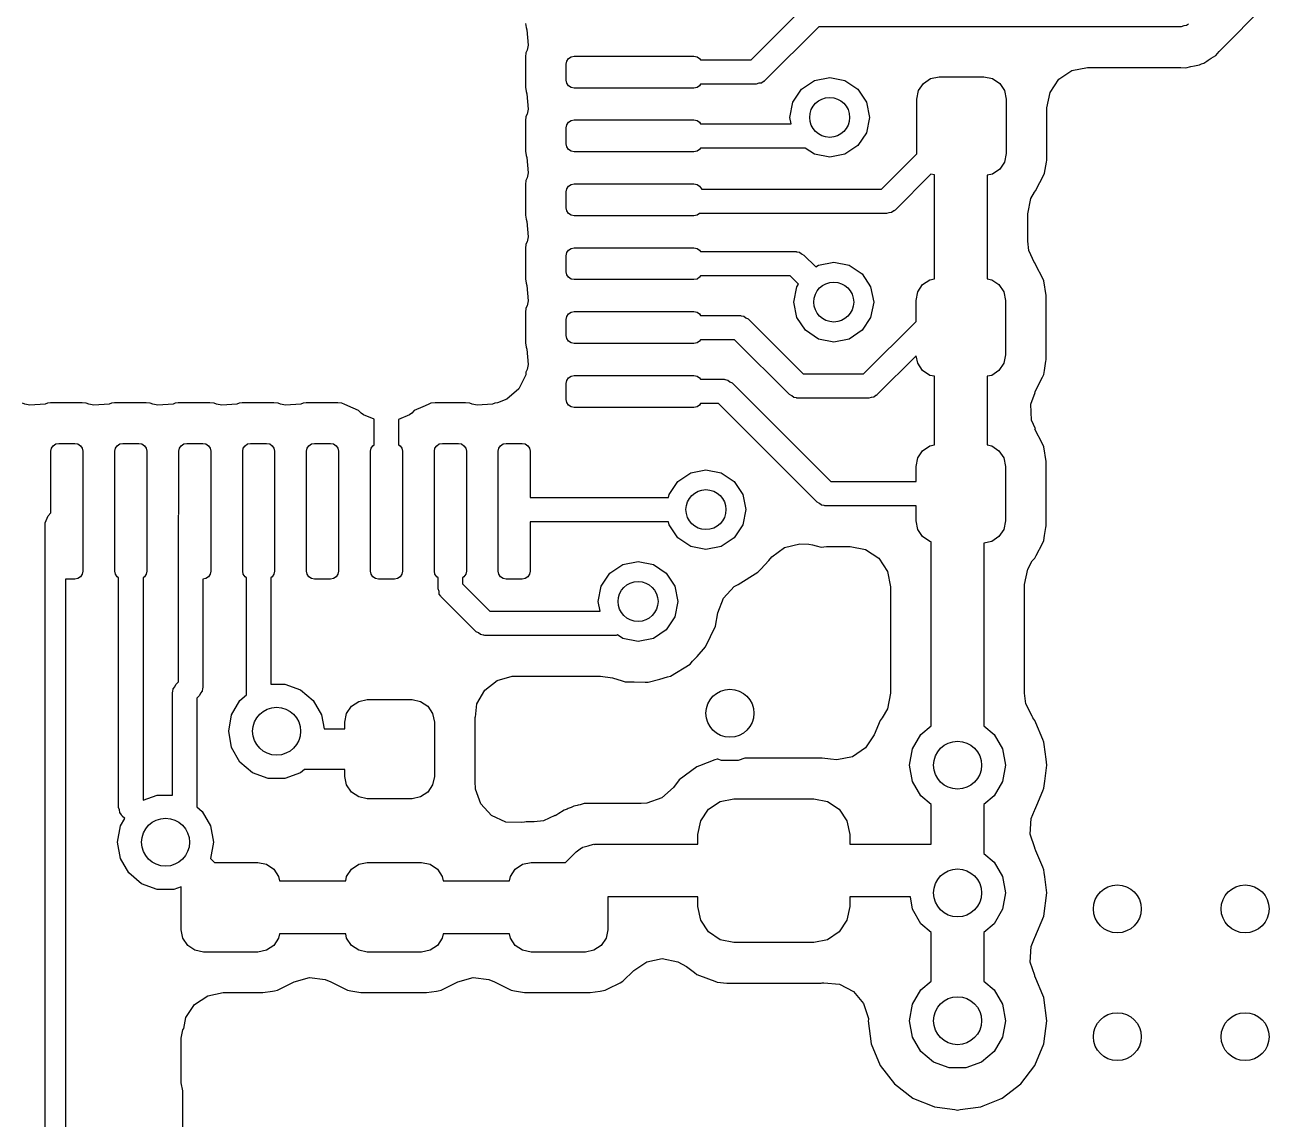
# Model space of a CAD drawing. Extents: x 0.99 to 4.24, y -7.27 to -4.02.
# Drawn here: x 1.4276 to 1.7343, y -6.7369 to -6.4671 of the extents above; entities that cross this region are included whole.
import ezdxf

# ---------------------------------------------------------------- set-up
doc = ezdxf.new("R2010")
doc.units = 0
doc.header["$MEASUREMENT"] = 0
doc.layers.add('BLACK', color=7, linetype='CONTINUOUS')

msp = doc.modelspace()

# ---------------------------------------------------------------- linework, layer by layer
at = {"layer": 'BLACK', "linetype": 'CONTINUOUS'}
for p, q in [((1.60663, -6.47574), (1.61993, -6.46245)), ((1.72251, -6.47306), (1.73291, -6.46267)), ((1.551, -6.46674), (1.55113, -6.46779)), ((1.55113, -6.46779), (1.55137, -6.46834)), ((1.55137, -6.46834), (1.55164, -6.4721)), ((1.62329, -6.46757), (1.61, -6.48086)), ((1.7126, -6.46757), (1.62329, -6.46757)), ((1.71321, -6.46734), (1.7126, -6.46757)), ((1.71387, -6.46729), (1.71321, -6.46734)), ((1.7144, -6.46691), (1.71387, -6.46729)), ((1.55164, -6.4721), (1.5514, -6.47334)), ((1.55112, -6.47397), (1.551, -6.47499)), ((1.551, -6.47499), (1.551, -6.48249)), ((1.5514, -6.47334), (1.55112, -6.47397)), ((1.56117, -6.47602), (1.5616, -6.47538)), ((1.5616, -6.47538), (1.56224, -6.47495)), ((1.56224, -6.47495), (1.56299, -6.4748)), ((1.56299, -6.4748), (1.59252, -6.4748)), ((1.59252, -6.4748), (1.59327, -6.47495)), ((1.59327, -6.47495), (1.59391, -6.47538)), ((1.59391, -6.47538), (1.59415, -6.47574)), ((1.59415, -6.47574), (1.60663, -6.47574)), ((1.7189, -6.47605), (1.71924, -6.47581)), ((1.71924, -6.47581), (1.71998, -6.47534)), ((1.71998, -6.47534), (1.7211, -6.47469)), ((1.7211, -6.47469), (1.72193, -6.4737)), ((1.72193, -6.4737), (1.72251, -6.47306)), ((1.56102, -6.47677), (1.56117, -6.47602)), ((1.56102, -6.48071), (1.56102, -6.47677)), ((1.68243, -6.4805), (1.68566, -6.47834)), ((1.68566, -6.47834), (1.68947, -6.47759)), ((1.68947, -6.47759), (1.7116, -6.47759)), ((1.7116, -6.47759), (1.71246, -6.47762)), ((1.71246, -6.47762), (1.71375, -6.47774)), ((1.71375, -6.47774), (1.715, -6.4774)), ((1.715, -6.4774), (1.71585, -6.47721)), ((1.71585, -6.47721), (1.71712, -6.47699)), ((1.71712, -6.47699), (1.71762, -6.4767)), ((1.71762, -6.4767), (1.71819, -6.47655)), ((1.71819, -6.47655), (1.7189, -6.47605)), ((1.7189, -6.47605), (1.7189, -6.47605)), ((1.56117, -6.48146), (1.56102, -6.48071)), ((1.5616, -6.4821), (1.56117, -6.48146)), ((1.59415, -6.48174), (1.59391, -6.4821)), ((1.60787, -6.48174), (1.59415, -6.48174)), ((1.60849, -6.48152), (1.60787, -6.48174)), ((1.60914, -6.48146), (1.60849, -6.48152)), ((1.60968, -6.48108), (1.60914, -6.48146)), ((1.6098, -6.48104), (1.60968, -6.48108)), ((1.60984, -6.48097), (1.6098, -6.48104)), ((1.61, -6.48086), (1.60984, -6.48097)), ((1.619, -6.48296), (1.6222, -6.48083)), ((1.6222, -6.48083), (1.62596, -6.48008)), ((1.62596, -6.48008), (1.62973, -6.48083)), ((1.62973, -6.48083), (1.63292, -6.48296)), ((1.64786, -6.48332), (1.64906, -6.48154)), ((1.64906, -6.48154), (1.65084, -6.48034)), ((1.65084, -6.48034), (1.65295, -6.47992)), ((1.65295, -6.47992), (1.66398, -6.47992)), ((1.66398, -6.47992), (1.66609, -6.48034)), ((1.66609, -6.48034), (1.66787, -6.48154)), ((1.66787, -6.48154), (1.66907, -6.48332)), ((1.68027, -6.48374), (1.68243, -6.4805)), ((1.551, -6.48249), (1.55113, -6.48353)), ((1.55113, -6.48353), (1.55137, -6.48409)), ((1.55137, -6.48409), (1.55164, -6.48785)), ((1.56224, -6.48253), (1.5616, -6.4821)), ((1.56299, -6.48268), (1.56224, -6.48253)), ((1.59252, -6.48268), (1.56299, -6.48268)), ((1.59327, -6.48253), (1.59252, -6.48268)), ((1.59391, -6.4821), (1.59327, -6.48253)), ((1.61687, -6.48615), (1.619, -6.48296)), ((1.63292, -6.48296), (1.63506, -6.48615)), ((1.64744, -6.48543), (1.64786, -6.48332)), ((1.66907, -6.48332), (1.66949, -6.48543)), ((1.67951, -6.48755), (1.68027, -6.48374)), ((1.55164, -6.48785), (1.5514, -6.48909)), ((1.61612, -6.48992), (1.61687, -6.48615)), ((1.63506, -6.48615), (1.63581, -6.48992)), ((1.64744, -6.49882), (1.64744, -6.48543)), ((1.66949, -6.48543), (1.66949, -6.49882)), ((1.67951, -6.50004), (1.67951, -6.48755)), ((1.55112, -6.48971), (1.551, -6.49074)), ((1.551, -6.49074), (1.551, -6.49824)), ((1.5514, -6.48909), (1.55112, -6.48971)), ((1.56117, -6.49177), (1.5616, -6.49113)), ((1.5616, -6.49113), (1.56224, -6.4907)), ((1.56224, -6.4907), (1.56299, -6.49055)), ((1.56299, -6.49055), (1.59252, -6.49055)), ((1.59252, -6.49055), (1.59327, -6.4907)), ((1.59327, -6.4907), (1.59391, -6.49113)), ((1.59391, -6.49113), (1.59415, -6.49149)), ((1.61643, -6.49149), (1.61612, -6.48992)), ((1.63581, -6.48992), (1.63506, -6.49369)), ((1.56102, -6.49252), (1.56117, -6.49177)), ((1.56102, -6.49646), (1.56102, -6.49252)), ((1.59415, -6.49149), (1.61643, -6.49149)), ((1.63506, -6.49369), (1.63292, -6.49688)), ((1.56117, -6.49721), (1.56102, -6.49646)), ((1.5616, -6.49785), (1.56117, -6.49721)), ((1.63292, -6.49688), (1.62973, -6.49901)), ((1.551, -6.49824), (1.55113, -6.49928)), ((1.55113, -6.49928), (1.55137, -6.49983)), ((1.55137, -6.49983), (1.55164, -6.5036)), ((1.56224, -6.49828), (1.5616, -6.49785)), ((1.56299, -6.49843), (1.56224, -6.49828)), ((1.59252, -6.49843), (1.56299, -6.49843)), ((1.59327, -6.49828), (1.59252, -6.49843)), ((1.59391, -6.49785), (1.59327, -6.49828)), ((1.59415, -6.49749), (1.59391, -6.49785)), ((1.61991, -6.49749), (1.59415, -6.49749)), ((1.6222, -6.49901), (1.61991, -6.49749)), ((1.62596, -6.49976), (1.6222, -6.49901)), ((1.62973, -6.49901), (1.62596, -6.49976)), ((1.63871, -6.50764), (1.64746, -6.49889)), ((1.64746, -6.49889), (1.64744, -6.49882)), ((1.66949, -6.49882), (1.66907, -6.50093)), ((1.67936, -6.50096), (1.67945, -6.50043)), ((1.67945, -6.50043), (1.67951, -6.50004)), ((1.67945, -6.50043), (1.67945, -6.50043)), ((1.66787, -6.50272), (1.66609, -6.50391)), ((1.66907, -6.50093), (1.66787, -6.50272)), ((1.67893, -6.50368), (1.67936, -6.50096)), ((1.55112, -6.50546), (1.551, -6.50649)), ((1.551, -6.50649), (1.551, -6.51399)), ((1.5514, -6.50484), (1.55112, -6.50546)), ((1.55164, -6.5036), (1.5514, -6.50484)), ((1.5616, -6.50688), (1.56224, -6.50645)), ((1.56224, -6.50645), (1.56299, -6.5063)), ((1.56299, -6.5063), (1.59252, -6.5063)), ((1.59252, -6.5063), (1.59327, -6.50645)), ((1.59327, -6.50645), (1.59391, -6.50688)), ((1.65091, -6.50392), (1.64207, -6.51276)), ((1.65177, -6.50409), (1.65091, -6.50392)), ((1.65177, -6.52972), (1.65177, -6.50409)), ((1.66609, -6.50391), (1.66477, -6.50417)), ((1.66477, -6.50417), (1.66477, -6.52972)), ((1.6767, -6.50806), (1.67777, -6.50597)), ((1.67777, -6.50597), (1.67858, -6.50438)), ((1.67858, -6.50438), (1.67893, -6.50368)), ((1.67858, -6.50438), (1.67858, -6.50438)), ((1.56102, -6.50827), (1.56117, -6.50751)), ((1.56102, -6.5122), (1.56102, -6.50827)), ((1.56117, -6.50751), (1.5616, -6.50688)), ((1.59391, -6.50688), (1.59434, -6.50751)), ((1.59434, -6.50751), (1.59436, -6.50764)), ((1.59436, -6.50764), (1.63871, -6.50764)), ((1.67555, -6.50991), (1.67643, -6.50833)), ((1.67643, -6.50833), (1.6767, -6.50806)), ((1.56117, -6.51296), (1.56102, -6.5122)), ((1.67479, -6.51372), (1.67555, -6.50991)), ((1.551, -6.51399), (1.55113, -6.51503)), ((1.55113, -6.51503), (1.55137, -6.51558)), ((1.55137, -6.51558), (1.55164, -6.51935)), ((1.5616, -6.5136), (1.56117, -6.51296)), ((1.56224, -6.51402), (1.5616, -6.5136)), ((1.56299, -6.51417), (1.56224, -6.51402)), ((1.59252, -6.51417), (1.56299, -6.51417)), ((1.59327, -6.51402), (1.59252, -6.51417)), ((1.59385, -6.51364), (1.59327, -6.51402)), ((1.63995, -6.51364), (1.59385, -6.51364)), ((1.64057, -6.51341), (1.63995, -6.51364)), ((1.64122, -6.51336), (1.64057, -6.51341)), ((1.64176, -6.51298), (1.64122, -6.51336)), ((1.64188, -6.51294), (1.64176, -6.51298)), ((1.64192, -6.51287), (1.64188, -6.51294)), ((1.64207, -6.51276), (1.64192, -6.51287)), ((1.67479, -6.52041), (1.67479, -6.51372)), ((1.55112, -6.52121), (1.551, -6.52223)), ((1.5514, -6.52059), (1.55112, -6.52121)), ((1.55164, -6.51935), (1.5514, -6.52059)), ((1.67506, -6.52273), (1.67479, -6.52041)), ((1.551, -6.52223), (1.551, -6.52973)), ((1.56102, -6.52402), (1.56117, -6.52326)), ((1.56102, -6.52795), (1.56102, -6.52402)), ((1.56117, -6.52326), (1.5616, -6.52262)), ((1.5616, -6.52262), (1.56224, -6.5222)), ((1.56224, -6.5222), (1.56299, -6.52205)), ((1.56299, -6.52205), (1.59252, -6.52205)), ((1.59252, -6.52205), (1.59327, -6.5222)), ((1.59327, -6.5222), (1.59391, -6.52262)), ((1.59391, -6.52262), (1.59415, -6.52298)), ((1.59415, -6.52298), (1.6175, -6.52298)), ((1.6175, -6.52298), (1.61768, -6.52302)), ((1.61768, -6.52302), (1.61776, -6.523)), ((1.61776, -6.523), (1.61788, -6.52305)), ((1.61788, -6.52305), (1.61853, -6.52317)), ((1.61853, -6.52317), (1.61903, -6.52359)), ((1.61903, -6.52359), (1.61962, -6.52386)), ((1.61962, -6.52386), (1.62255, -6.52679)), ((1.67645, -6.52575), (1.67506, -6.52273)), ((1.56117, -6.52871), (1.56102, -6.52795)), ((1.62255, -6.52679), (1.6232, -6.52636)), ((1.6232, -6.52636), (1.62697, -6.52561)), ((1.62697, -6.52561), (1.63074, -6.52636)), ((1.63074, -6.52636), (1.63393, -6.52849)), ((1.6765, -6.5258), (1.67645, -6.52575)), ((1.67686, -6.52649), (1.6765, -6.5258)), ((1.67838, -6.52948), (1.67686, -6.52649)), ((1.551, -6.52973), (1.55113, -6.53078)), ((1.55113, -6.53078), (1.55137, -6.53133)), ((1.5616, -6.52934), (1.56117, -6.52871)), ((1.56224, -6.52977), (1.5616, -6.52934)), ((1.56299, -6.52992), (1.56224, -6.52977)), ((1.59252, -6.52992), (1.56299, -6.52992)), ((1.59327, -6.52977), (1.59252, -6.52992)), ((1.59391, -6.52934), (1.59327, -6.52977)), ((1.59415, -6.52898), (1.59391, -6.52934)), ((1.61626, -6.52898), (1.59415, -6.52898)), ((1.61831, -6.53104), (1.61626, -6.52898)), ((1.61788, -6.53169), (1.61831, -6.53104)), ((1.63393, -6.52849), (1.63606, -6.53169)), ((1.64886, -6.53114), (1.65065, -6.52995)), ((1.65065, -6.52995), (1.65177, -6.52972)), ((1.66477, -6.52972), (1.66589, -6.52995)), ((1.66589, -6.52995), (1.66768, -6.53114)), ((1.67873, -6.53018), (1.67838, -6.52948)), ((1.67838, -6.52948), (1.67838, -6.52948)), ((1.67931, -6.53382), (1.67873, -6.53018)), ((1.55137, -6.53133), (1.55164, -6.5351)), ((1.61713, -6.53545), (1.61788, -6.53169)), ((1.63606, -6.53169), (1.63681, -6.53545)), ((1.64724, -6.53504), (1.64766, -6.53293)), ((1.64766, -6.53293), (1.64886, -6.53114)), ((1.66768, -6.53114), (1.66887, -6.53293)), ((1.66887, -6.53293), (1.66929, -6.53504)), ((1.67931, -6.54965), (1.67931, -6.53382)), ((1.55112, -6.53696), (1.551, -6.53798)), ((1.5514, -6.53634), (1.55112, -6.53696)), ((1.55164, -6.5351), (1.5514, -6.53634)), ((1.61788, -6.53922), (1.61713, -6.53545)), ((1.63681, -6.53545), (1.63606, -6.53922)), ((1.64724, -6.54023), (1.64724, -6.53504)), ((1.66929, -6.53504), (1.66929, -6.54843)), ((1.551, -6.53798), (1.551, -6.54548)), ((1.56102, -6.53976), (1.56117, -6.53901)), ((1.56102, -6.5437), (1.56102, -6.53976)), ((1.56117, -6.53901), (1.5616, -6.53837)), ((1.5616, -6.53837), (1.56224, -6.53795)), ((1.56224, -6.53795), (1.56299, -6.5378)), ((1.56299, -6.5378), (1.59252, -6.5378)), ((1.59252, -6.5378), (1.59327, -6.53795)), ((1.59327, -6.53795), (1.59391, -6.53837)), ((1.59391, -6.53837), (1.59415, -6.53873)), ((1.59415, -6.53873), (1.60374, -6.53873)), ((1.60374, -6.53873), (1.60392, -6.53876)), ((1.60392, -6.53876), (1.604, -6.53874)), ((1.604, -6.53874), (1.60412, -6.5388)), ((1.60412, -6.5388), (1.60477, -6.53891)), ((1.60477, -6.53891), (1.60527, -6.53933)), ((1.60527, -6.53933), (1.60586, -6.53961)), ((1.60586, -6.53961), (1.6194, -6.55315)), ((1.62001, -6.54241), (1.61788, -6.53922)), ((1.63606, -6.53922), (1.63393, -6.54241)), ((1.63433, -6.55315), (1.64724, -6.54023)), ((1.6232, -6.54455), (1.62001, -6.54241)), ((1.63393, -6.54241), (1.63074, -6.54455)), ((1.551, -6.54548), (1.55113, -6.54653)), ((1.56117, -6.54445), (1.56102, -6.5437)), ((1.5616, -6.54509), (1.56117, -6.54445)), ((1.56224, -6.54552), (1.5616, -6.54509)), ((1.56299, -6.54567), (1.56224, -6.54552)), ((1.59252, -6.54567), (1.56299, -6.54567)), ((1.59327, -6.54552), (1.59252, -6.54567)), ((1.59391, -6.54509), (1.59327, -6.54552)), ((1.59415, -6.54473), (1.59391, -6.54509)), ((1.6025, -6.54473), (1.59415, -6.54473)), ((1.61604, -6.55827), (1.6025, -6.54473)), ((1.62697, -6.5453), (1.6232, -6.54455)), ((1.63074, -6.54455), (1.62697, -6.5453)), ((1.55113, -6.54653), (1.55137, -6.54708)), ((1.55137, -6.54708), (1.55164, -6.55084)), ((1.64729, -6.54867), (1.63769, -6.55827)), ((1.64766, -6.55053), (1.64729, -6.54867)), ((1.66929, -6.54843), (1.66887, -6.55053)), ((1.5514, -6.55208), (1.55112, -6.55271)), ((1.55164, -6.55084), (1.5514, -6.55208)), ((1.64886, -6.55232), (1.64766, -6.55053)), ((1.65065, -6.55352), (1.64886, -6.55232)), ((1.66768, -6.55232), (1.66589, -6.55352)), ((1.66887, -6.55053), (1.66768, -6.55232)), ((1.67873, -6.55328), (1.67889, -6.5523)), ((1.67889, -6.5523), (1.67925, -6.55003)), ((1.67925, -6.55003), (1.67931, -6.54965)), ((1.67925, -6.55003), (1.67925, -6.55003)), ((1.55105, -6.55338), (1.54934, -6.55681)), ((1.55112, -6.55271), (1.55105, -6.55338)), ((1.56102, -6.55551), (1.56117, -6.55476)), ((1.56102, -6.55945), (1.56102, -6.55551)), ((1.56117, -6.55476), (1.5616, -6.55412)), ((1.5616, -6.55412), (1.56224, -6.55369)), ((1.56224, -6.55369), (1.56299, -6.55354)), ((1.56299, -6.55354), (1.59252, -6.55354)), ((1.59252, -6.55354), (1.59327, -6.55369)), ((1.59327, -6.55369), (1.59391, -6.55412)), ((1.59391, -6.55412), (1.59415, -6.55448)), ((1.59415, -6.55448), (1.5998, -6.55448)), ((1.5998, -6.55448), (1.59999, -6.55451)), ((1.59999, -6.55451), (1.60006, -6.55449)), ((1.60006, -6.55449), (1.60018, -6.55455)), ((1.60018, -6.55455), (1.60083, -6.55466)), ((1.60083, -6.55466), (1.60133, -6.55508)), ((1.60133, -6.55508), (1.60192, -6.55536)), ((1.60192, -6.55536), (1.62624, -6.57968)), ((1.6194, -6.55315), (1.63433, -6.55315)), ((1.65177, -6.55374), (1.65065, -6.55352)), ((1.65177, -6.57067), (1.65177, -6.55374)), ((1.66589, -6.55352), (1.66477, -6.55374)), ((1.66477, -6.55374), (1.66477, -6.57067)), ((1.6765, -6.55767), (1.67838, -6.55398)), ((1.67838, -6.55398), (1.67873, -6.55328)), ((1.67838, -6.55398), (1.67838, -6.55398)), ((1.54934, -6.55681), (1.5464, -6.55936)), ((1.61663, -6.55855), (1.61604, -6.55827)), ((1.61713, -6.55897), (1.61663, -6.55855)), ((1.63737, -6.55849), (1.63684, -6.55887)), ((1.6375, -6.55845), (1.63737, -6.55849)), ((1.63754, -6.55838), (1.6375, -6.55845)), ((1.63769, -6.55827), (1.63754, -6.55838)), ((1.67553, -6.56064), (1.67661, -6.55772)), ((1.67661, -6.55772), (1.6765, -6.55767)), ((1.42764, -6.56065), (1.42702, -6.56038)), ((1.42888, -6.5609), (1.42764, -6.56065)), ((1.43265, -6.56062), (1.42888, -6.5609)), ((1.4332, -6.56038), (1.43265, -6.56062)), ((1.43394, -6.56029), (1.4332, -6.56038)), ((1.43395, -6.56029), (1.43394, -6.56029)), ((1.43394, -6.56029), (1.43394, -6.56029)), ((1.43424, -6.56026), (1.43395, -6.56029)), ((1.43395, -6.56029), (1.43395, -6.56029)), ((1.44174, -6.56026), (1.43424, -6.56026)), ((1.44277, -6.56038), (1.44174, -6.56026)), ((1.44339, -6.56065), (1.44277, -6.56038)), ((1.44463, -6.5609), (1.44339, -6.56065)), ((1.44839, -6.56062), (1.44463, -6.5609)), ((1.44895, -6.56038), (1.44839, -6.56062)), ((1.44969, -6.56029), (1.44895, -6.56038)), ((1.4497, -6.56029), (1.44969, -6.56029)), ((1.44969, -6.56029), (1.44969, -6.56029)), ((1.44999, -6.56026), (1.4497, -6.56029)), ((1.4497, -6.56029), (1.4497, -6.56029)), ((1.45749, -6.56026), (1.44999, -6.56026)), ((1.45851, -6.56038), (1.45749, -6.56026)), ((1.45914, -6.56065), (1.45851, -6.56038)), ((1.46038, -6.5609), (1.45914, -6.56065)), ((1.46414, -6.56062), (1.46038, -6.5609)), ((1.46469, -6.56038), (1.46414, -6.56062)), ((1.46544, -6.56029), (1.46469, -6.56038)), ((1.46545, -6.56029), (1.46544, -6.56029)), ((1.46544, -6.56029), (1.46544, -6.56029)), ((1.46574, -6.56026), (1.46545, -6.56029)), ((1.46545, -6.56029), (1.46545, -6.56029)), ((1.47324, -6.56026), (1.46574, -6.56026)), ((1.47426, -6.56038), (1.47324, -6.56026)), ((1.47488, -6.56065), (1.47426, -6.56038)), ((1.47613, -6.5609), (1.47488, -6.56065)), ((1.47989, -6.56062), (1.47613, -6.5609)), ((1.48044, -6.56038), (1.47989, -6.56062)), ((1.48118, -6.56029), (1.48044, -6.56038)), ((1.48119, -6.56029), (1.48118, -6.56029)), ((1.48118, -6.56029), (1.48118, -6.56029)), ((1.48149, -6.56026), (1.48119, -6.56029)), ((1.48119, -6.56029), (1.48119, -6.56029)), ((1.48899, -6.56026), (1.48149, -6.56026)), ((1.49001, -6.56038), (1.48899, -6.56026)), ((1.49063, -6.56065), (1.49001, -6.56038)), ((1.49187, -6.5609), (1.49063, -6.56065)), ((1.49564, -6.56062), (1.49187, -6.5609)), ((1.49619, -6.56038), (1.49564, -6.56062)), ((1.49693, -6.56029), (1.49619, -6.56038)), ((1.49694, -6.56029), (1.49693, -6.56029)), ((1.49693, -6.56029), (1.49693, -6.56029)), ((1.49723, -6.56026), (1.49694, -6.56029)), ((1.49694, -6.56029), (1.49694, -6.56029)), ((1.50473, -6.56026), (1.49723, -6.56026)), ((1.50576, -6.56038), (1.50473, -6.56026)), ((1.50644, -6.56068), (1.50576, -6.56038)), ((1.50854, -6.56161), (1.50644, -6.56068)), ((1.50644, -6.56068), (1.50644, -6.56068)), ((1.50984, -6.56218), (1.50854, -6.56161)), ((1.52567, -6.56128), (1.5236, -6.56219)), ((1.527, -6.56068), (1.52567, -6.56128)), ((1.52769, -6.56038), (1.527, -6.56068)), ((1.527, -6.56068), (1.527, -6.56068)), ((1.52873, -6.56026), (1.52769, -6.56038)), ((1.53623, -6.56026), (1.52873, -6.56026)), ((1.53725, -6.56038), (1.53623, -6.56026)), ((1.53788, -6.56065), (1.53725, -6.56038)), ((1.53912, -6.5609), (1.53788, -6.56065)), ((1.54288, -6.56062), (1.53912, -6.5609)), ((1.54343, -6.56038), (1.54288, -6.56062)), ((1.54414, -6.5603), (1.54343, -6.56038)), ((1.5464, -6.55936), (1.54414, -6.5603)), ((1.56117, -6.5602), (1.56102, -6.55945)), ((1.5616, -6.56084), (1.56117, -6.5602)), ((1.56224, -6.56127), (1.5616, -6.56084)), ((1.56299, -6.56142), (1.56224, -6.56127)), ((1.59252, -6.56142), (1.56299, -6.56142)), ((1.59327, -6.56127), (1.59252, -6.56142)), ((1.59391, -6.56084), (1.59327, -6.56127)), ((1.59415, -6.56048), (1.59391, -6.56084)), ((1.59856, -6.56048), (1.59415, -6.56048)), ((1.62288, -6.5848), (1.59856, -6.56048)), ((1.61778, -6.55908), (1.61713, -6.55897)), ((1.6179, -6.55914), (1.61778, -6.55908)), ((1.61797, -6.55912), (1.6179, -6.55914)), ((1.61816, -6.55915), (1.61797, -6.55912)), ((1.63557, -6.55915), (1.61816, -6.55915)), ((1.63618, -6.55893), (1.63557, -6.55915)), ((1.63684, -6.55887), (1.63618, -6.55893)), ((1.67568, -6.56453), (1.67553, -6.56064)), ((1.51049, -6.56283), (1.50984, -6.56218)), ((1.51111, -6.56325), (1.51049, -6.56283)), ((1.51373, -6.56434), (1.51111, -6.56325)), ((1.51373, -6.57061), (1.51373, -6.56434)), ((1.52238, -6.56324), (1.51973, -6.56438)), ((1.51973, -6.56438), (1.51973, -6.57061)), ((1.52295, -6.56284), (1.52238, -6.56324)), ((1.5236, -6.56219), (1.52295, -6.56284)), ((1.67666, -6.56666), (1.67568, -6.56453)), ((1.6765, -6.56674), (1.67666, -6.56666)), ((1.67838, -6.57043), (1.6765, -6.56674)), ((1.4342, -6.57149), (1.43463, -6.57085)), ((1.43463, -6.57085), (1.43527, -6.57043)), ((1.43527, -6.57043), (1.43602, -6.57028)), ((1.43602, -6.57028), (1.43996, -6.57028)), ((1.43996, -6.57028), (1.44071, -6.57043)), ((1.44071, -6.57043), (1.44135, -6.57085)), ((1.44135, -6.57085), (1.44178, -6.57149)), ((1.44995, -6.57149), (1.45038, -6.57085)), ((1.45038, -6.57085), (1.45102, -6.57043)), ((1.45102, -6.57043), (1.45177, -6.57028)), ((1.45177, -6.57028), (1.45571, -6.57028)), ((1.45571, -6.57028), (1.45646, -6.57043)), ((1.45646, -6.57043), (1.4571, -6.57085)), ((1.4571, -6.57085), (1.45753, -6.57149)), ((1.4657, -6.57149), (1.46613, -6.57085)), ((1.46613, -6.57085), (1.46677, -6.57043)), ((1.46677, -6.57043), (1.46752, -6.57028)), ((1.46752, -6.57028), (1.47146, -6.57028)), ((1.47146, -6.57028), (1.47221, -6.57043)), ((1.47221, -6.57043), (1.47285, -6.57085)), ((1.47285, -6.57085), (1.47328, -6.57149)), ((1.48145, -6.57149), (1.48188, -6.57085)), ((1.48188, -6.57085), (1.48251, -6.57043)), ((1.48251, -6.57043), (1.48327, -6.57028)), ((1.48327, -6.57028), (1.4872, -6.57028)), ((1.4872, -6.57028), (1.48796, -6.57043)), ((1.48796, -6.57043), (1.4886, -6.57085)), ((1.4886, -6.57085), (1.48902, -6.57149)), ((1.4972, -6.57149), (1.49762, -6.57085)), ((1.49762, -6.57085), (1.49826, -6.57043)), ((1.49826, -6.57043), (1.49902, -6.57028)), ((1.49902, -6.57028), (1.50295, -6.57028)), ((1.50295, -6.57028), (1.50371, -6.57043)), ((1.50371, -6.57043), (1.50434, -6.57085)), ((1.50434, -6.57085), (1.50477, -6.57149)), ((1.51295, -6.57149), (1.51337, -6.57085)), ((1.51337, -6.57085), (1.51373, -6.57061)), ((1.51973, -6.57061), (1.52009, -6.57085)), ((1.52009, -6.57085), (1.52052, -6.57149)), ((1.52869, -6.57149), (1.52912, -6.57085)), ((1.52912, -6.57085), (1.52976, -6.57043)), ((1.52976, -6.57043), (1.53051, -6.57028)), ((1.53051, -6.57028), (1.53445, -6.57028)), ((1.53445, -6.57028), (1.5352, -6.57043)), ((1.5352, -6.57043), (1.53584, -6.57085)), ((1.53584, -6.57085), (1.53627, -6.57149)), ((1.54444, -6.57149), (1.54487, -6.57085)), ((1.54487, -6.57085), (1.54551, -6.57043)), ((1.54551, -6.57043), (1.54626, -6.57028)), ((1.54626, -6.57028), (1.5502, -6.57028)), ((1.5502, -6.57028), (1.55095, -6.57043)), ((1.55095, -6.57043), (1.55159, -6.57085)), ((1.55159, -6.57085), (1.55202, -6.57149)), ((1.64886, -6.57209), (1.65065, -6.57089)), ((1.65065, -6.57089), (1.65177, -6.57067)), ((1.66477, -6.57067), (1.66589, -6.57089)), ((1.66589, -6.57089), (1.66768, -6.57209)), ((1.67873, -6.57112), (1.67838, -6.57043)), ((1.67838, -6.57043), (1.67838, -6.57043)), ((1.43406, -6.57224), (1.4342, -6.57149)), ((1.43406, -6.58741), (1.43406, -6.57224)), ((1.44178, -6.57149), (1.44193, -6.57224)), ((1.44193, -6.57224), (1.44193, -6.60177)), ((1.4498, -6.57224), (1.44995, -6.57149)), ((1.4498, -6.60177), (1.4498, -6.57224)), ((1.45753, -6.57149), (1.45768, -6.57224)), ((1.45768, -6.57224), (1.45768, -6.60177)), ((1.46555, -6.57224), (1.4657, -6.57149)), ((1.46555, -6.58765), (1.46555, -6.57224)), ((1.47328, -6.57149), (1.47343, -6.57224)), ((1.47343, -6.57224), (1.47343, -6.60177)), ((1.4813, -6.57224), (1.48145, -6.57149)), ((1.4813, -6.60177), (1.4813, -6.57224)), ((1.48902, -6.57149), (1.48917, -6.57224)), ((1.48917, -6.57224), (1.48917, -6.60177)), ((1.49705, -6.57224), (1.4972, -6.57149)), ((1.49705, -6.60177), (1.49705, -6.57224)), ((1.50477, -6.57149), (1.50492, -6.57224)), ((1.50492, -6.57224), (1.50492, -6.60177)), ((1.5128, -6.57224), (1.51295, -6.57149)), ((1.5128, -6.60177), (1.5128, -6.57224)), ((1.52052, -6.57149), (1.52067, -6.57224)), ((1.52067, -6.57224), (1.52067, -6.60177)), ((1.52854, -6.57224), (1.52869, -6.57149)), ((1.52854, -6.60177), (1.52854, -6.57224)), ((1.53627, -6.57149), (1.53642, -6.57224)), ((1.53642, -6.57224), (1.53642, -6.60177)), ((1.54429, -6.57224), (1.54444, -6.57149)), ((1.54429, -6.60177), (1.54429, -6.57224)), ((1.55202, -6.57149), (1.55217, -6.57224)), ((1.55217, -6.57224), (1.55217, -6.58361)), ((1.64724, -6.57598), (1.64766, -6.57387)), ((1.64766, -6.57387), (1.64886, -6.57209)), ((1.66768, -6.57209), (1.66887, -6.57387)), ((1.66887, -6.57387), (1.66929, -6.57598)), ((1.67931, -6.57476), (1.67873, -6.57112)), ((1.59171, -6.57752), (1.59547, -6.57677)), ((1.59547, -6.57677), (1.59924, -6.57752)), ((1.64724, -6.57968), (1.64724, -6.57598)), ((1.66929, -6.57598), (1.66929, -6.58937)), ((1.67931, -6.59059), (1.67931, -6.57476)), ((1.58638, -6.58285), (1.58851, -6.57965)), ((1.58851, -6.57965), (1.59171, -6.57752)), ((1.59924, -6.57752), (1.60243, -6.57965)), ((1.60243, -6.57965), (1.60457, -6.58285)), ((1.62624, -6.57968), (1.64724, -6.57968)), ((1.58623, -6.58361), (1.58638, -6.58285)), ((1.60457, -6.58285), (1.60531, -6.58661)), ((1.55217, -6.58361), (1.58623, -6.58361)), ((1.62347, -6.58508), (1.62288, -6.5848)), ((1.62397, -6.5855), (1.62347, -6.58508)), ((1.62462, -6.58561), (1.62397, -6.5855)), ((1.62474, -6.58567), (1.62462, -6.58561)), ((1.62482, -6.58564), (1.62474, -6.58567)), ((1.625, -6.58568), (1.62482, -6.58564)), ((1.64724, -6.58568), (1.625, -6.58568)), ((1.64724, -6.58937), (1.64724, -6.58568)), ((1.43262, -6.58988), (1.43335, -6.58811)), ((1.43335, -6.58811), (1.43406, -6.58741)), ((1.4655, -6.58799), (1.46554, -6.58781)), ((1.4655, -6.62908), (1.4655, -6.58799)), ((1.46552, -6.58773), (1.46555, -6.58765)), ((1.46554, -6.58781), (1.46552, -6.58773)), ((1.60531, -6.58661), (1.60457, -6.59038)), ((1.64766, -6.59148), (1.64724, -6.58937)), ((1.66929, -6.58937), (1.66887, -6.59148)), ((1.43262, -6.79634), (1.43262, -6.58988)), ((1.58623, -6.58961), (1.55217, -6.58961)), ((1.55217, -6.58961), (1.55217, -6.60177)), ((1.58638, -6.59038), (1.58623, -6.58961)), ((1.58851, -6.59357), (1.58638, -6.59038)), ((1.60457, -6.59038), (1.60243, -6.59357)), ((1.64886, -6.59327), (1.64766, -6.59148)), ((1.66887, -6.59148), (1.66768, -6.59327)), ((1.67893, -6.59301), (1.67925, -6.59098)), ((1.67925, -6.59098), (1.67931, -6.59059)), ((1.67925, -6.59098), (1.67925, -6.59098)), ((1.59171, -6.59571), (1.58851, -6.59357)), ((1.60243, -6.59357), (1.59924, -6.59571)), ((1.61482, -6.59597), (1.61859, -6.59502)), ((1.61859, -6.59502), (1.62082, -6.59516)), ((1.62082, -6.59516), (1.62175, -6.59532)), ((1.62175, -6.59532), (1.6226, -6.59551)), ((1.6226, -6.59551), (1.62385, -6.59585)), ((1.65065, -6.59446), (1.64886, -6.59327)), ((1.65098, -6.59453), (1.65065, -6.59446)), ((1.65098, -6.63988), (1.65098, -6.59453)), ((1.66589, -6.59446), (1.66398, -6.59484)), ((1.66398, -6.59484), (1.66398, -6.63988)), ((1.66768, -6.59327), (1.66589, -6.59446)), ((1.67686, -6.59791), (1.67838, -6.59493)), ((1.67838, -6.59493), (1.67873, -6.59423)), ((1.67838, -6.59493), (1.67838, -6.59493)), ((1.67873, -6.59423), (1.67893, -6.59301)), ((1.59547, -6.59646), (1.59171, -6.59571)), ((1.59924, -6.59571), (1.59547, -6.59646)), ((1.61095, -6.59912), (1.6117, -6.59828)), ((1.6117, -6.59828), (1.61482, -6.59597)), ((1.62385, -6.59585), (1.62514, -6.59573)), ((1.62514, -6.59573), (1.626, -6.5957)), ((1.626, -6.5957), (1.631, -6.5957)), ((1.631, -6.5957), (1.63481, -6.59645)), ((1.63481, -6.59645), (1.63804, -6.59861)), ((1.6765, -6.59861), (1.67686, -6.59791)), ((1.57178, -6.60229), (1.57497, -6.60016)), ((1.57497, -6.60016), (1.57874, -6.59941)), ((1.57874, -6.59941), (1.58251, -6.60016)), ((1.58251, -6.60016), (1.5857, -6.60229)), ((1.60829, -6.60205), (1.609, -6.60127)), ((1.609, -6.60127), (1.61095, -6.59912)), ((1.63804, -6.59861), (1.6402, -6.60185)), ((1.674, -6.60508), (1.67476, -6.60127)), ((1.67476, -6.60127), (1.6759, -6.59923)), ((1.6759, -6.59923), (1.67595, -6.59917)), ((1.67595, -6.59917), (1.6765, -6.59861)), ((1.43996, -6.60374), (1.43762, -6.60374)), ((1.43762, -6.60374), (1.43762, -6.7953)), ((1.44071, -6.60359), (1.43996, -6.60374)), ((1.44135, -6.60316), (1.44071, -6.60359)), ((1.44178, -6.60252), (1.44135, -6.60316)), ((1.44193, -6.60177), (1.44178, -6.60252)), ((1.44995, -6.60252), (1.4498, -6.60177)), ((1.45038, -6.60316), (1.44995, -6.60252)), ((1.45074, -6.6034), (1.45038, -6.60316)), ((1.45074, -6.66004), (1.45074, -6.6034)), ((1.4571, -6.60316), (1.45674, -6.6034)), ((1.45674, -6.6034), (1.45674, -6.65825)), ((1.45753, -6.60252), (1.4571, -6.60316)), ((1.45768, -6.60177), (1.45753, -6.60252)), ((1.47221, -6.60359), (1.4715, -6.60373)), ((1.4715, -6.60373), (1.4715, -6.63032)), ((1.47285, -6.60316), (1.47221, -6.60359)), ((1.47328, -6.60252), (1.47285, -6.60316)), ((1.47343, -6.60177), (1.47328, -6.60252)), ((1.48145, -6.60252), (1.4813, -6.60177)), ((1.48188, -6.60316), (1.48145, -6.60252)), ((1.48224, -6.6034), (1.48188, -6.60316)), ((1.48224, -6.63229), (1.48224, -6.6034)), ((1.4886, -6.60316), (1.48824, -6.6034)), ((1.48824, -6.6034), (1.48824, -6.62961)), ((1.48902, -6.60252), (1.4886, -6.60316)), ((1.48917, -6.60177), (1.48902, -6.60252)), ((1.4972, -6.60252), (1.49705, -6.60177)), ((1.49762, -6.60316), (1.4972, -6.60252)), ((1.49826, -6.60359), (1.49762, -6.60316)), ((1.49902, -6.60374), (1.49826, -6.60359)), ((1.50295, -6.60374), (1.49902, -6.60374)), ((1.50371, -6.60359), (1.50295, -6.60374)), ((1.50434, -6.60316), (1.50371, -6.60359)), ((1.50477, -6.60252), (1.50434, -6.60316)), ((1.50492, -6.60177), (1.50477, -6.60252)), ((1.51295, -6.60252), (1.5128, -6.60177)), ((1.51337, -6.60316), (1.51295, -6.60252)), ((1.51401, -6.60359), (1.51337, -6.60316)), ((1.51476, -6.60374), (1.51401, -6.60359)), ((1.5187, -6.60374), (1.51476, -6.60374)), ((1.51945, -6.60359), (1.5187, -6.60374)), ((1.52009, -6.60316), (1.51945, -6.60359)), ((1.52052, -6.60252), (1.52009, -6.60316)), ((1.52067, -6.60177), (1.52052, -6.60252)), ((1.52869, -6.60252), (1.52854, -6.60177)), ((1.52912, -6.60316), (1.52869, -6.60252)), ((1.52948, -6.6034), (1.52912, -6.60316)), ((1.52948, -6.60615), (1.52948, -6.6034)), ((1.53584, -6.60316), (1.53548, -6.6034)), ((1.53548, -6.6034), (1.53548, -6.60491)), ((1.53627, -6.60252), (1.53584, -6.60316)), ((1.53642, -6.60177), (1.53627, -6.60252)), ((1.54444, -6.60252), (1.54429, -6.60177)), ((1.54487, -6.60316), (1.54444, -6.60252)), ((1.54551, -6.60359), (1.54487, -6.60316)), ((1.54626, -6.60374), (1.54551, -6.60359)), ((1.5502, -6.60374), (1.54626, -6.60374)), ((1.55095, -6.60359), (1.5502, -6.60374)), ((1.55159, -6.60316), (1.55095, -6.60359)), ((1.55202, -6.60252), (1.55159, -6.60316)), ((1.55217, -6.60177), (1.55202, -6.60252)), ((1.56965, -6.60549), (1.57178, -6.60229)), ((1.5857, -6.60229), (1.58783, -6.60549)), ((1.60344, -6.60503), (1.60829, -6.60205)), ((1.6402, -6.60185), (1.64096, -6.60566)), ((1.5297, -6.60677), (1.52948, -6.60615)), ((1.52976, -6.60742), (1.5297, -6.60677)), ((1.53014, -6.60796), (1.52976, -6.60742)), ((1.53548, -6.60491), (1.54218, -6.61161)), ((1.5689, -6.60925), (1.56965, -6.60549)), ((1.58783, -6.60549), (1.58858, -6.60925)), ((1.59979, -6.60841), (1.60246, -6.60559)), ((1.60246, -6.60559), (1.60344, -6.60503)), ((1.60344, -6.60503), (1.60344, -6.60503)), ((1.64096, -6.60566), (1.64096, -6.63189)), ((1.674, -6.63189), (1.674, -6.60508)), ((1.53018, -6.60808), (1.53014, -6.60796)), ((1.53025, -6.60812), (1.53018, -6.60808)), ((1.53036, -6.60828), (1.53025, -6.60812)), ((1.53882, -6.61674), (1.53036, -6.60828)), ((1.56937, -6.61161), (1.5689, -6.60925)), ((1.58858, -6.60925), (1.58783, -6.61302)), ((1.59841, -6.61205), (1.59979, -6.60841)), ((1.54218, -6.61161), (1.56937, -6.61161)), ((1.58783, -6.61302), (1.5857, -6.61621)), ((1.59786, -6.61535), (1.59841, -6.61205)), ((1.53941, -6.61701), (1.53882, -6.61674)), ((1.5857, -6.61621), (1.58251, -6.61835)), ((1.59538, -6.62047), (1.59786, -6.61535)), ((1.53991, -6.61743), (1.53941, -6.61701)), ((1.54056, -6.61755), (1.53991, -6.61743)), ((1.54068, -6.6176), (1.54056, -6.61755)), ((1.54076, -6.61758), (1.54068, -6.6176)), ((1.54094, -6.61761), (1.54076, -6.61758)), ((1.57338, -6.61761), (1.54094, -6.61761)), ((1.5737, -6.6175), (1.57338, -6.61761)), ((1.57497, -6.61835), (1.5737, -6.6175)), ((1.57874, -6.61909), (1.57497, -6.61835)), ((1.58251, -6.61835), (1.57874, -6.61909)), ((1.59218, -6.62401), (1.59329, -6.62278)), ((1.59329, -6.62278), (1.59538, -6.62047)), ((1.58671, -6.62767), (1.59156, -6.62469)), ((1.59156, -6.62469), (1.59218, -6.62401)), ((1.46486, -6.62972), (1.4655, -6.62908)), ((1.54094, -6.63113), (1.54399, -6.62872)), ((1.54399, -6.62872), (1.54773, -6.62766)), ((1.54773, -6.62766), (1.54851, -6.62763)), ((1.54851, -6.62763), (1.56945, -6.62763)), ((1.56945, -6.62763), (1.57242, -6.62809)), ((1.57242, -6.62809), (1.57485, -6.62885)), ((1.57485, -6.62885), (1.57485, -6.62885)), ((1.57485, -6.62885), (1.57553, -6.62906)), ((1.57553, -6.62906), (1.57776, -6.6291)), ((1.57776, -6.6291), (1.58051, -6.62915)), ((1.58051, -6.62915), (1.58051, -6.62915)), ((1.58051, -6.62915), (1.58122, -6.62916)), ((1.58122, -6.62916), (1.58412, -6.62837)), ((1.58412, -6.62837), (1.58602, -6.62785)), ((1.58602, -6.62785), (1.58603, -6.62785)), ((1.58603, -6.62785), (1.58671, -6.62767)), ((1.46398, -6.63184), (1.46401, -6.63166)), ((1.46398, -6.65697), (1.46398, -6.63184)), ((1.46399, -6.63158), (1.46405, -6.63146)), ((1.46401, -6.63166), (1.46399, -6.63158)), ((1.46405, -6.63146), (1.46416, -6.63082)), ((1.46416, -6.63082), (1.46458, -6.63032)), ((1.46458, -6.63032), (1.46486, -6.62972)), ((1.4709, -6.63185), (1.47063, -6.63244)), ((1.47132, -6.63135), (1.4709, -6.63185)), ((1.47144, -6.6307), (1.47132, -6.63135)), ((1.47149, -6.63058), (1.47144, -6.6307)), ((1.4715, -6.63032), (1.47147, -6.6305)), ((1.47147, -6.6305), (1.47149, -6.63058)), ((1.48062, -6.63365), (1.48224, -6.63229)), ((1.48824, -6.62961), (1.49172, -6.62961)), ((1.49172, -6.62961), (1.49557, -6.63101)), ((1.49557, -6.63101), (1.49871, -6.63365)), ((1.53904, -6.63452), (1.54094, -6.63113)), ((1.64096, -6.63189), (1.6402, -6.6357)), ((1.67434, -6.63447), (1.674, -6.63189)), ((1.47063, -6.63244), (1.46998, -6.63309)), ((1.46998, -6.63309), (1.46998, -6.65986)), ((1.47857, -6.6372), (1.48062, -6.63365)), ((1.49871, -6.63365), (1.50076, -6.6372)), ((1.50692, -6.63687), (1.50811, -6.63508)), ((1.50811, -6.63508), (1.5099, -6.63388)), ((1.5099, -6.63388), (1.51201, -6.63346)), ((1.51201, -6.63346), (1.52303, -6.63346)), ((1.52303, -6.63346), (1.52514, -6.63388)), ((1.52514, -6.63388), (1.52693, -6.63508)), ((1.52693, -6.63508), (1.52812, -6.63687)), ((1.53865, -6.63775), (1.53904, -6.63452)), ((1.67584, -6.63751), (1.67434, -6.63447)), ((1.47785, -6.64124), (1.47857, -6.6372)), ((1.50076, -6.6372), (1.50138, -6.64067)), ((1.5065, -6.63898), (1.50692, -6.63687)), ((1.52812, -6.63687), (1.52854, -6.63898)), ((1.53856, -6.65358), (1.53856, -6.63775)), ((1.53856, -6.63775), (1.53865, -6.63775)), ((1.6389, -6.63796), (1.63841, -6.6386)), ((1.6402, -6.6357), (1.6389, -6.63796)), ((1.67592, -6.63768), (1.67583, -6.63751)), ((1.67583, -6.63751), (1.67584, -6.63751)), ((1.67606, -6.63796), (1.67592, -6.63768)), ((1.67655, -6.6386), (1.67606, -6.63796)), ((1.47857, -6.64528), (1.47785, -6.64124)), ((1.50138, -6.64067), (1.5065, -6.64067)), ((1.5065, -6.64067), (1.5065, -6.63898)), ((1.52854, -6.63898), (1.52854, -6.65236)), ((1.63841, -6.6386), (1.63694, -6.64214)), ((1.64843, -6.64201), (1.65098, -6.63988)), ((1.66398, -6.63988), (1.66653, -6.64201)), ((1.6768, -6.6392), (1.67655, -6.6386)), ((1.67849, -6.64328), (1.6768, -6.6392)), ((1.63694, -6.64214), (1.63478, -6.64537)), ((1.64638, -6.64557), (1.64843, -6.64201)), ((1.66653, -6.64201), (1.66858, -6.64557)), ((1.67875, -6.64391), (1.67849, -6.64328)), ((1.67883, -6.64455), (1.67875, -6.64391)), ((1.6793, -6.6481), (1.67883, -6.64455)), ((1.67883, -6.64455), (1.67883, -6.64455)), ((1.48062, -6.64883), (1.47857, -6.64528)), ((1.63155, -6.64753), (1.62774, -6.64829)), ((1.63478, -6.64537), (1.63155, -6.64753)), ((1.64567, -6.64961), (1.64638, -6.64557)), ((1.66858, -6.64557), (1.66929, -6.64961)), ((1.48376, -6.65147), (1.48062, -6.64883)), ((1.49652, -6.65067), (1.49557, -6.65147)), ((1.5065, -6.65067), (1.49652, -6.65067)), ((1.5065, -6.65236), (1.5065, -6.65067)), ((1.5932, -6.65), (1.58888, -6.65325)), ((1.59387, -6.64975), (1.5932, -6.65)), ((1.59768, -6.64832), (1.59387, -6.64975)), ((1.59387, -6.64975), (1.59387, -6.64975)), ((1.59827, -6.64811), (1.59768, -6.64832)), ((1.59837, -6.64809), (1.59827, -6.64811)), ((1.59933, -6.64844), (1.59837, -6.64809)), ((1.60343, -6.64844), (1.59933, -6.64844)), ((1.60505, -6.64785), (1.60343, -6.64844)), ((1.6122, -6.64785), (1.60505, -6.64785)), ((1.62356, -6.64785), (1.6122, -6.64785)), ((1.62383, -6.64785), (1.62356, -6.64785)), ((1.6241, -6.64788), (1.62383, -6.64785)), ((1.62614, -6.64811), (1.6241, -6.64788)), ((1.6241, -6.64788), (1.6241, -6.64788)), ((1.62774, -6.64829), (1.62614, -6.6481)), ((1.62614, -6.6481), (1.62614, -6.64811)), ((1.64638, -6.65365), (1.64567, -6.64961)), ((1.66929, -6.64961), (1.66858, -6.65365)), ((1.67898, -6.65358), (1.67941, -6.65025)), ((1.6795, -6.64961), (1.6793, -6.6481)), ((1.67941, -6.65025), (1.6795, -6.64961)), ((1.48761, -6.65287), (1.48376, -6.65147)), ((1.49172, -6.65287), (1.48761, -6.65287)), ((1.49557, -6.65147), (1.49172, -6.65287)), ((1.50692, -6.65447), (1.5065, -6.65236)), ((1.52854, -6.65236), (1.52812, -6.65447)), ((1.53858, -6.65358), (1.53856, -6.65358)), ((1.53866, -6.65549), (1.53858, -6.65358)), ((1.58888, -6.65325), (1.5875, -6.65508)), ((1.64843, -6.6572), (1.64638, -6.65365)), ((1.66858, -6.65365), (1.66653, -6.6572)), ((1.67875, -6.65531), (1.67898, -6.65358)), ((1.50811, -6.65626), (1.50692, -6.65447)), ((1.5099, -6.65745), (1.50811, -6.65626)), ((1.52693, -6.65626), (1.52514, -6.65745)), ((1.52812, -6.65447), (1.52693, -6.65626)), ((1.54, -6.65914), (1.53866, -6.65549)), ((1.5875, -6.65508), (1.58461, -6.65768)), ((1.67704, -6.65944), (1.6785, -6.65591)), ((1.6785, -6.65591), (1.67875, -6.65531)), ((1.6785, -6.65591), (1.6785, -6.65591)), ((1.45674, -6.65825), (1.46025, -6.65697)), ((1.46025, -6.65697), (1.46398, -6.65697)), ((1.46998, -6.65986), (1.47135, -6.66101)), ((1.51201, -6.65787), (1.5099, -6.65745)), ((1.52303, -6.65787), (1.51201, -6.65787)), ((1.52514, -6.65745), (1.52303, -6.65787)), ((1.54264, -6.66199), (1.54, -6.65914)), ((1.56294, -6.65968), (1.56224, -6.66004)), ((1.56372, -6.65956), (1.56294, -6.65968)), ((1.56396, -6.65948), (1.56372, -6.65956)), ((1.5645, -6.65935), (1.56396, -6.65948)), ((1.56475, -6.65931), (1.5645, -6.65935)), ((1.56549, -6.65907), (1.56475, -6.65931)), ((1.57953, -6.65907), (1.56549, -6.65907)), ((1.58094, -6.65897), (1.57953, -6.65907)), ((1.58461, -6.65768), (1.58094, -6.65897)), ((1.5961, -6.66047), (1.59897, -6.65855)), ((1.59897, -6.65855), (1.60236, -6.65787)), ((1.60236, -6.65787), (1.62205, -6.65787)), ((1.62205, -6.65787), (1.62544, -6.65855)), ((1.62544, -6.65855), (1.62831, -6.66047)), ((1.65098, -6.65934), (1.64843, -6.6572)), ((1.65098, -6.66909), (1.65098, -6.65934)), ((1.66653, -6.6572), (1.66398, -6.65934)), ((1.66398, -6.65934), (1.66398, -6.67137)), ((1.67655, -6.66062), (1.67704, -6.65944)), ((1.45096, -6.66065), (1.45074, -6.66004)), ((1.45102, -6.66131), (1.45096, -6.66065)), ((1.4514, -6.66184), (1.45102, -6.66131)), ((1.4512, -6.66456), (1.45224, -6.66278)), ((1.45144, -6.66197), (1.4514, -6.66184)), ((1.45151, -6.66201), (1.45144, -6.66197)), ((1.45162, -6.66216), (1.45151, -6.66201)), ((1.45224, -6.66278), (1.45162, -6.66216)), ((1.47135, -6.66101), (1.4734, -6.66456)), ((1.54617, -6.66362), (1.54264, -6.66199)), ((1.55826, -6.66203), (1.55545, -6.66333)), ((1.55828, -6.66206), (1.55826, -6.66203)), ((1.55875, -6.66182), (1.55828, -6.66206)), ((1.55883, -6.66177), (1.55875, -6.66182)), ((1.55898, -6.6617), (1.55883, -6.66177)), ((1.55918, -6.66156), (1.55898, -6.6617)), ((1.55966, -6.66126), (1.55918, -6.66156)), ((1.55988, -6.66115), (1.55966, -6.66126)), ((1.56052, -6.66069), (1.55988, -6.66115)), ((1.56126, -6.66045), (1.56052, -6.66069)), ((1.56149, -6.66033), (1.56126, -6.66045)), ((1.562, -6.66012), (1.56149, -6.66033)), ((1.56224, -6.66004), (1.562, -6.66012)), ((1.59418, -6.66334), (1.5961, -6.66047)), ((1.62831, -6.66047), (1.63023, -6.66334)), ((1.67534, -6.66665), (1.6756, -6.66278)), ((1.6756, -6.66278), (1.67642, -6.66078)), ((1.67642, -6.66078), (1.67655, -6.66062)), ((1.45049, -6.6686), (1.4512, -6.66456)), ((1.4734, -6.66456), (1.47411, -6.6686)), ((1.55005, -6.66377), (1.54617, -6.66362)), ((1.55075, -6.66366), (1.55005, -6.66377)), ((1.55114, -6.6636), (1.55075, -6.66366)), ((1.55075, -6.66366), (1.55075, -6.66366)), ((1.55313, -6.6636), (1.55114, -6.6636)), ((1.55545, -6.66333), (1.55313, -6.6636)), ((1.5935, -6.66673), (1.59418, -6.66334)), ((1.63023, -6.66334), (1.63091, -6.66673)), ((1.4512, -6.67264), (1.45049, -6.6686)), ((1.47411, -6.6686), (1.4734, -6.67263)), ((1.56644, -6.6695), (1.56777, -6.6691)), ((1.56777, -6.6691), (1.56794, -6.66913)), ((1.56794, -6.66913), (1.56811, -6.66909)), ((1.56811, -6.66909), (1.5935, -6.66909)), ((1.5935, -6.66909), (1.5935, -6.66673)), ((1.63091, -6.66673), (1.63091, -6.66909)), ((1.63091, -6.66909), (1.65098, -6.66909)), ((1.67648, -6.67), (1.67534, -6.66665)), ((1.56089, -6.67362), (1.56351, -6.67099)), ((1.56351, -6.67099), (1.5648, -6.67)), ((1.5648, -6.67), (1.56497, -6.66995)), ((1.56497, -6.66995), (1.5651, -6.66983)), ((1.5651, -6.66983), (1.56644, -6.6695)), ((1.66398, -6.67137), (1.66653, -6.67351)), ((1.67655, -6.67009), (1.67648, -6.67)), ((1.6768, -6.6707), (1.67655, -6.67009)), ((1.67847, -6.67473), (1.6768, -6.6707)), ((1.6768, -6.6707), (1.6768, -6.6707)), ((1.45326, -6.67619), (1.4512, -6.67264)), ((1.4734, -6.67263), (1.47439, -6.67362)), ((1.47439, -6.67362), (1.48504, -6.67362)), ((1.48504, -6.67362), (1.48715, -6.67404)), ((1.48715, -6.67404), (1.48894, -6.67524)), ((1.50811, -6.67524), (1.5099, -6.67404)), ((1.5099, -6.67404), (1.51201, -6.67362)), ((1.51201, -6.67362), (1.52539, -6.67362)), ((1.52539, -6.67362), (1.5275, -6.67404)), ((1.5275, -6.67404), (1.52929, -6.67524)), ((1.54846, -6.67524), (1.55025, -6.67404)), ((1.55025, -6.67404), (1.55236, -6.67362)), ((1.55236, -6.67362), (1.56089, -6.67362)), ((1.66653, -6.67351), (1.66858, -6.67706)), ((1.67875, -6.6754), (1.67847, -6.67473)), ((1.4564, -6.67883), (1.45326, -6.67619)), ((1.48894, -6.67524), (1.49013, -6.67702)), ((1.49013, -6.67702), (1.49035, -6.67815)), ((1.49035, -6.67815), (1.50669, -6.67815)), ((1.50669, -6.67815), (1.50692, -6.67702)), ((1.50692, -6.67702), (1.50811, -6.67524)), ((1.52929, -6.67524), (1.53049, -6.67702)), ((1.53049, -6.67702), (1.53071, -6.67815)), ((1.53071, -6.67815), (1.54705, -6.67815)), ((1.54705, -6.67815), (1.54727, -6.67702)), ((1.54727, -6.67702), (1.54846, -6.67524)), ((1.66858, -6.67706), (1.66929, -6.6811)), ((1.67883, -6.67605), (1.67875, -6.6754)), ((1.67898, -6.67715), (1.67883, -6.67605)), ((1.67883, -6.67605), (1.67883, -6.67605)), ((1.6795, -6.6811), (1.67898, -6.67715)), ((1.46025, -6.68023), (1.4564, -6.67883)), ((1.46435, -6.68023), (1.46025, -6.68023)), ((1.46614, -6.67958), (1.46435, -6.68023)), ((1.46614, -6.69016), (1.46614, -6.67958)), ((1.66929, -6.6811), (1.66858, -6.68514)), ((1.67875, -6.6868), (1.6795, -6.6811)), ((1.5935, -6.68209), (1.57126, -6.68209)), ((1.57126, -6.68209), (1.57126, -6.69016)), ((1.5935, -6.68445), (1.5935, -6.68209)), ((1.64584, -6.68209), (1.63091, -6.68209)), ((1.63091, -6.68209), (1.63091, -6.68445)), ((1.64638, -6.68514), (1.64584, -6.68209)), ((1.59418, -6.68784), (1.5935, -6.68445)), ((1.63091, -6.68445), (1.63023, -6.68784)), ((1.64843, -6.68869), (1.64638, -6.68514)), ((1.66858, -6.68514), (1.66653, -6.68869)), ((1.67655, -6.69211), (1.67875, -6.6868)), ((1.46656, -6.69227), (1.46614, -6.69016)), ((1.57126, -6.69016), (1.57084, -6.69227)), ((1.5961, -6.69071), (1.59418, -6.68784)), ((1.63023, -6.68784), (1.62831, -6.69071)), ((1.65098, -6.69083), (1.64843, -6.68869)), ((1.66653, -6.68869), (1.66398, -6.69083)), ((1.46776, -6.69405), (1.46656, -6.69227)), ((1.49013, -6.69227), (1.48894, -6.69405)), ((1.49035, -6.69115), (1.49013, -6.69227)), ((1.50669, -6.69115), (1.49035, -6.69115)), ((1.50692, -6.69227), (1.50669, -6.69115)), ((1.50811, -6.69405), (1.50692, -6.69227)), ((1.53049, -6.69227), (1.52929, -6.69405)), ((1.53071, -6.69115), (1.53049, -6.69227)), ((1.54705, -6.69115), (1.53071, -6.69115)), ((1.54727, -6.69227), (1.54705, -6.69115)), ((1.54846, -6.69405), (1.54727, -6.69227)), ((1.57084, -6.69227), (1.56965, -6.69405)), ((1.59897, -6.69263), (1.5961, -6.69071)), ((1.60236, -6.69331), (1.59897, -6.69263)), ((1.62205, -6.69331), (1.60236, -6.69331)), ((1.62544, -6.69263), (1.62205, -6.69331)), ((1.62831, -6.69071), (1.62544, -6.69263)), ((1.65098, -6.70287), (1.65098, -6.69083)), ((1.66398, -6.69083), (1.66398, -6.70287)), ((1.6756, -6.69427), (1.67642, -6.69228)), ((1.67642, -6.69228), (1.67655, -6.69211)), ((1.46954, -6.69525), (1.46776, -6.69405)), ((1.47165, -6.69567), (1.46954, -6.69525)), ((1.48504, -6.69567), (1.47165, -6.69567)), ((1.48715, -6.69525), (1.48504, -6.69567)), ((1.48894, -6.69405), (1.48715, -6.69525)), ((1.5099, -6.69525), (1.50811, -6.69405)), ((1.51201, -6.69567), (1.5099, -6.69525)), ((1.52539, -6.69567), (1.51201, -6.69567)), ((1.5275, -6.69525), (1.52539, -6.69567)), ((1.52929, -6.69405), (1.5275, -6.69525)), ((1.55025, -6.69525), (1.54846, -6.69405)), ((1.55236, -6.69567), (1.55025, -6.69525)), ((1.56575, -6.69567), (1.55236, -6.69567)), ((1.56786, -6.69525), (1.56575, -6.69567)), ((1.56965, -6.69405), (1.56786, -6.69525)), ((1.67534, -6.69815), (1.6756, -6.69427)), ((1.57766, -6.70021), (1.58089, -6.69805)), ((1.58089, -6.69805), (1.5847, -6.69729)), ((1.5847, -6.69729), (1.58851, -6.69805)), ((1.58851, -6.69805), (1.59068, -6.69928)), ((1.59068, -6.69928), (1.59264, -6.70075)), ((1.67648, -6.70149), (1.67534, -6.69815)), ((1.494, -6.70302), (1.49774, -6.70197)), ((1.49774, -6.70197), (1.5016, -6.70242)), ((1.5016, -6.70242), (1.50305, -6.70302)), ((1.53436, -6.70302), (1.5381, -6.70197)), ((1.5381, -6.70197), (1.54196, -6.70242)), ((1.54196, -6.70242), (1.5434, -6.70302)), ((1.57499, -6.70288), (1.57766, -6.70021)), ((1.59264, -6.70075), (1.59264, -6.70075)), ((1.59264, -6.70075), (1.5932, -6.70118)), ((1.5932, -6.70118), (1.59387, -6.70143)), ((1.59387, -6.70143), (1.59387, -6.70143)), ((1.59387, -6.70143), (1.59768, -6.70286)), ((1.67655, -6.70159), (1.67648, -6.70149)), ((1.6768, -6.70219), (1.67655, -6.70159)), ((1.67849, -6.70627), (1.6768, -6.70219)), ((1.6768, -6.70219), (1.6768, -6.70219)), ((1.47268, -6.70645), (1.4765, -6.70569)), ((1.4765, -6.70569), (1.4853, -6.70569)), ((1.4853, -6.70569), (1.48626, -6.70569)), ((1.48626, -6.70569), (1.48868, -6.70531)), ((1.48868, -6.70531), (1.48912, -6.70524)), ((1.48912, -6.70524), (1.4899, -6.70511)), ((1.48912, -6.70524), (1.48912, -6.70524)), ((1.4899, -6.70511), (1.494, -6.70302)), ((1.50305, -6.70302), (1.50715, -6.70511)), ((1.50715, -6.70511), (1.50792, -6.70524)), ((1.50792, -6.70524), (1.5104, -6.70563)), ((1.5104, -6.70563), (1.5104, -6.70563)), ((1.5104, -6.70563), (1.51079, -6.70569)), ((1.51079, -6.70569), (1.51118, -6.70569)), ((1.51118, -6.70569), (1.5187, -6.70569)), ((1.5187, -6.70569), (1.52662, -6.70569)), ((1.52662, -6.70569), (1.52903, -6.70531)), ((1.52903, -6.70531), (1.52948, -6.70524)), ((1.52948, -6.70524), (1.53025, -6.70511)), ((1.52948, -6.70524), (1.52948, -6.70524)), ((1.53025, -6.70511), (1.53436, -6.70302)), ((1.5434, -6.70302), (1.5475, -6.70511)), ((1.5475, -6.70511), (1.54828, -6.70524)), ((1.54828, -6.70524), (1.55075, -6.70563)), ((1.55075, -6.70563), (1.55075, -6.70563)), ((1.55075, -6.70563), (1.55114, -6.70569)), ((1.55114, -6.70569), (1.55153, -6.70569)), ((1.55153, -6.70569), (1.55906, -6.70569)), ((1.55906, -6.70569), (1.56697, -6.70569)), ((1.56697, -6.70569), (1.56938, -6.70531)), ((1.56938, -6.70531), (1.56983, -6.70524)), ((1.56983, -6.70524), (1.57061, -6.70511)), ((1.56983, -6.70524), (1.56983, -6.70524)), ((1.57061, -6.70511), (1.57131, -6.70476)), ((1.57131, -6.70476), (1.57429, -6.70324)), ((1.57131, -6.70476), (1.57131, -6.70476)), ((1.57429, -6.70324), (1.57499, -6.70288)), ((1.59768, -6.70286), (1.59768, -6.70286)), ((1.59768, -6.70286), (1.59827, -6.70308)), ((1.59827, -6.70308), (1.60058, -6.70333)), ((1.60058, -6.70333), (1.60084, -6.70333)), ((1.60084, -6.70333), (1.61221, -6.70333)), ((1.61221, -6.70333), (1.62383, -6.70333)), ((1.62383, -6.70333), (1.6241, -6.7033)), ((1.6241, -6.7033), (1.62451, -6.70325)), ((1.6241, -6.7033), (1.6241, -6.7033)), ((1.62451, -6.70325), (1.62838, -6.7036)), ((1.62838, -6.7036), (1.63183, -6.70539)), ((1.63183, -6.70539), (1.63432, -6.70837)), ((1.64638, -6.70856), (1.64843, -6.70501)), ((1.64843, -6.70501), (1.65098, -6.70287)), ((1.66398, -6.70287), (1.66653, -6.70501)), ((1.66653, -6.70501), (1.66858, -6.70856)), ((1.46729, -6.71184), (1.46945, -6.70861)), ((1.46945, -6.70861), (1.47268, -6.70645)), ((1.63432, -6.70837), (1.63549, -6.71208)), ((1.64567, -6.7126), (1.64638, -6.70856)), ((1.66858, -6.70856), (1.66929, -6.7126)), ((1.67875, -6.7069), (1.67849, -6.70627)), ((1.6795, -6.7126), (1.67875, -6.7069)), ((1.46676, -6.71452), (1.46729, -6.71184)), ((1.46614, -6.71693), (1.46656, -6.71482)), ((1.46656, -6.71482), (1.46676, -6.71452)), ((1.6355, -6.7123), (1.63546, -6.7126)), ((1.63546, -6.7126), (1.63621, -6.7183)), ((1.63549, -6.71208), (1.6355, -6.7123)), ((1.64638, -6.71664), (1.64567, -6.7126)), ((1.66929, -6.7126), (1.66858, -6.71664)), ((1.67875, -6.7183), (1.6795, -6.7126)), ((1.46614, -6.72795), (1.46614, -6.71693)), ((1.64843, -6.72019), (1.64638, -6.71664)), ((1.66858, -6.71664), (1.66653, -6.72019)), ((1.63621, -6.7183), (1.63841, -6.72361)), ((1.65157, -6.72283), (1.64843, -6.72019)), ((1.66653, -6.72019), (1.66339, -6.72283)), ((1.67655, -6.72361), (1.67875, -6.7183)), ((1.63841, -6.72361), (1.64191, -6.72817)), ((1.65543, -6.72423), (1.65157, -6.72283)), ((1.65953, -6.72423), (1.65543, -6.72423)), ((1.66339, -6.72283), (1.65953, -6.72423)), ((1.67305, -6.72817), (1.67655, -6.72361)), ((1.46654, -6.72993), (1.46614, -6.72795)), ((1.46654, -6.73911), (1.46654, -6.72993)), ((1.64191, -6.72817), (1.64647, -6.73167)), ((1.66849, -6.73167), (1.67305, -6.72817)), ((1.64647, -6.73167), (1.64707, -6.73192)), ((1.64707, -6.73192), (1.65118, -6.73362)), ((1.66378, -6.73362), (1.66789, -6.73192)), ((1.66789, -6.73192), (1.66849, -6.73167)), ((1.65118, -6.73362), (1.65118, -6.73362)), ((1.65118, -6.73362), (1.65178, -6.73387)), ((1.65178, -6.73387), (1.65243, -6.73395)), ((1.65243, -6.73395), (1.65243, -6.73395)), ((1.65243, -6.73395), (1.65683, -6.73453)), ((1.65683, -6.73453), (1.65748, -6.73462)), ((1.65748, -6.73462), (1.65813, -6.73453)), ((1.65813, -6.73453), (1.66253, -6.73395)), ((1.66253, -6.73395), (1.66318, -6.73387)), ((1.66253, -6.73395), (1.66253, -6.73395)), ((1.66318, -6.73387), (1.66378, -6.73362)), ((1.66378, -6.73362), (1.66378, -6.73362))]:
    msp.add_line(p, q, dxfattribs=at)
at = {"layer": 'BLACK'}
for centre, radius in [((1.62596, -6.48992), 0.00492), ((1.62697, -6.53545), 0.00492), ((1.59547, -6.58661), 0.00492), ((1.57874, -6.60925), 0.00492), ((1.60138, -6.63681), 0.00591), ((1.48967, -6.64124), 0.00591), ((1.65748, -6.64961), 0.00591), ((1.4623, -6.6686), 0.00591), ((1.65748, -6.6811), 0.00591), ((1.69685, -6.68504), 0.00591), ((1.72835, -6.68504), 0.00591), ((1.65748, -6.7126), 0.00591), ((1.69685, -6.71654), 0.00591), ((1.72835, -6.71654), 0.00591)]:
    msp.add_circle(centre, radius, dxfattribs=at)

doc.saveas('drawing.dxf')
